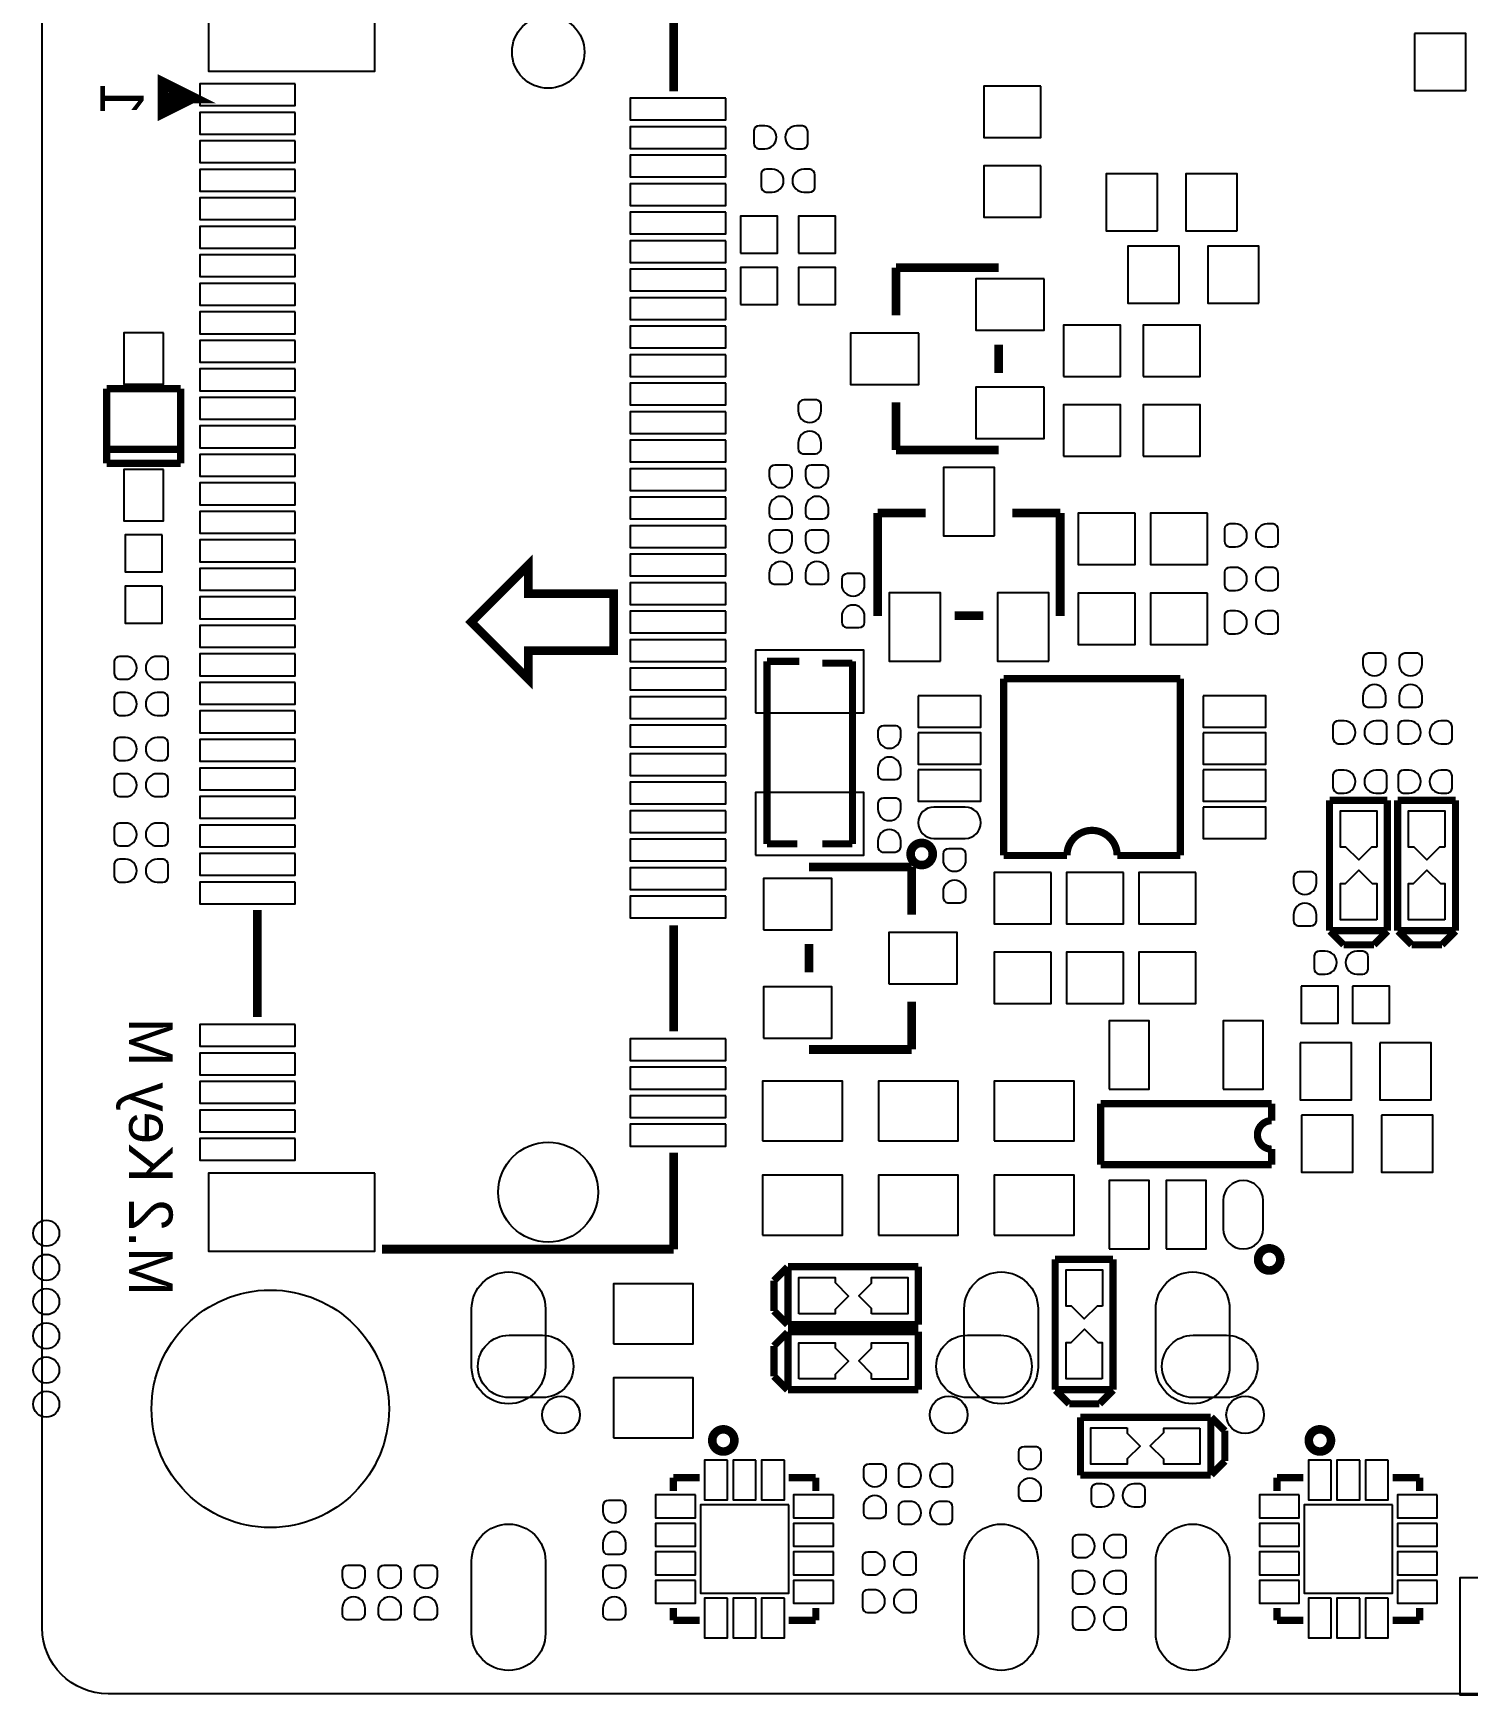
# Model space of a CAD drawing. Extents: x -0.2 to 92.2, y 0 to 62.
# Drawn here: x -0.16 to 25.01, y -0.02 to 29.13 of the extents above; entities that cross this region are included whole.
import ezdxf

# ---------------------------------------------------------------- set-up
doc = ezdxf.new("R2010")
doc.units = 0
doc.header["$MEASUREMENT"] = 0
for name, color, linetype in [('BG_OUTLINE', 3, 'CONTINUOUS'), ('BG_SILKSCREEN_BOTTOM', 2, 'CONTINUOUS'), ('PG_SILKSCREEN_BOTTOM', 5, 'CONTINUOUS'), ('PIN_SOLDERMASK_BOTTOM', 6, 'CONTINUOUS')]:
    doc.layers.add(name, color=color, linetype=linetype)

msp = doc.modelspace()

# ---------------------------------------------------------------- linework, layer by layer
at = {"layer": 'BG_OUTLINE'}
msp.add_lwpolyline([(90.8303, 0), (1.155, 0, -0.414213), (0, 1.155), (0, 60.6286, -0.414205), (1.3714, 62), (55.2054, 62), (55.2054, 60), (57.0054, 60), (57.0054, 53.674), (56.9081, 53.674, 0.802556), (56.9081, 51.894), (71.1086, 51.894, 0.760425)], format="xyb", dxfattribs=at)
at = {"layer": 'PG_SILKSCREEN_BOTTOM'}
for points, const_width in [([(11.075, 29.8), (11.075, 28.1126)], 0.1524), ([(2.625, 28), (2.125, 27.75), (2.125, 28.25), (2.625, 28), (2.225, 28)], 0.2), ([(14.9751, 25.0187), (16.7785, 25.0187)], 0.1539), ([(14.9751, 24.1808), (14.9751, 25.0187)], 0.1539), ([(16.7749, 23.6687), (16.7749, 23.1689)], 0.1539), ([(1.128, 22.893), (1.128, 21.5831)], 0.127), ([(2.428, 22.893), (1.128, 22.893)], 0.127), ([(2.428, 21.5831), (2.428, 22.893)], 0.127), ([(14.9751, 22.6568), (14.9751, 21.8189)], 0.1539), ([(2.3779, 21.8316), (1.1781, 21.8316)], 0.127), ([(14.9751, 21.8189), (16.7785, 21.8189)], 0.1539), ([(1.128, 21.5831), (2.428, 21.5831)], 0.127), ([(14.6561, 20.7119), (14.6561, 18.9085)], 0.1539), ([(15.494, 20.7119), (14.6561, 20.7119)], 0.1539), ([(17.018, 20.7119), (17.8559, 20.7119)], 0.1539), ([(17.8559, 20.7119), (17.8559, 18.9085)], 0.1539), ([(16.5059, 18.9121), (16.0061, 18.9121)], 0.1539), ([(12.7119, 18.11), (13.2819, 18.11)], 0.127), ([(12.7119, 14.91), (12.7119, 18.11)], 0.127), ([(14.2121, 18.08), (13.6813, 18.08)], 0.127), ([(14.2121, 18.11), (14.2121, 14.91)], 0.127), ([(19.9649, 17.8059), (16.8651, 17.8059)], 0.127), ([(16.8651, 17.8059), (16.8651, 14.7061)], 0.127), ([(19.9649, 14.7061), (19.9649, 17.8059)], 0.127), ([(22.5806, 15.6718), (23.5966, 15.6718)], 0.127), ([(22.5806, 13.3858), (22.5806, 15.6718)], 0.127), ([(23.5966, 15.6718), (23.5966, 13.3858)], 0.127), ([(23.7744, 15.6718), (24.7904, 15.6718)], 0.127), ([(23.7744, 13.3858), (23.7744, 15.6718)], 0.127), ([(24.7904, 15.6718), (24.7904, 13.3858)], 0.127), ([(12.7119, 14.91), (13.2425, 14.91)], 0.127), ([(14.2121, 14.91), (13.6813, 14.91)], 0.127), ([(15.2509, 14.5031), (13.4475, 14.5031)], 0.1539), ([(15.2509, 13.6652), (15.2509, 14.5031)], 0.1539), ([(16.8651, 14.7061), (17.9746, 14.7061)], 0.127), ([(18.8554, 14.7061), (19.9649, 14.7061)], 0.127), ([(3.775, 11.871), (3.775, 13.7493)], 0.1524), ([(11.075, 13.4823), (11.075, 11.6212)], 0.1524), ([(23.5966, 13.3858), (22.5806, 13.3858)], 0.127), ([(22.5885, 13.3787), (22.8285, 13.1389)], 0.127), ([(23.3586, 13.1389), (23.5986, 13.3787)], 0.127), ([(24.7904, 13.3858), (23.7744, 13.3858)], 0.127), ([(23.7823, 13.3787), (24.0223, 13.1389)], 0.127), ([(24.5524, 13.1389), (24.7924, 13.3787)], 0.127), ([(13.4511, 12.6533), (13.4511, 13.1531)], 0.1539), ([(22.8285, 13.1389), (23.3586, 13.1389)], 0.127), ([(24.0223, 13.1389), (24.5524, 13.1389)], 0.127), ([(15.2509, 12.1412), (15.2509, 11.3033)], 0.1539), ([(15.2509, 11.3033), (13.4475, 11.3033)], 0.1539), ([(21.5659, 10.3513), (18.5661, 10.3513)], 0.127), ([(18.5661, 10.3513), (18.5661, 9.283)], 0.127), ([(21.5659, 10.0544), (21.5659, 10.3513)], 0.127), ([(11.075, 7.8), (11.075, 9.4929)], 0.1524), ([(18.5661, 9.283), (21.5659, 9.283)], 0.127), ([(21.5659, 9.283), (21.5659, 9.5545)], 0.127), ([(11.075, 7.8), (5.9611, 7.8)], 0.1524), ([(17.7673, 7.62), (18.7833, 7.62)], 0.127), ([(17.7673, 5.334), (17.7673, 7.62)], 0.127), ([(18.7833, 7.62), (18.7833, 5.334)], 0.127), ([(13.0739, 7.4851), (12.8341, 7.2451)], 0.127), ([(12.8341, 7.2451), (12.8341, 6.715)], 0.127), ([(13.081, 6.477), (13.081, 7.493)], 0.127), ([(13.081, 7.493), (15.367, 7.493)], 0.127), ([(15.367, 7.493), (15.367, 6.477)], 0.127), ([(12.8341, 6.715), (13.0739, 6.475)], 0.127), ([(15.367, 6.477), (13.081, 6.477)], 0.127), ([(13.081, 5.334), (13.081, 6.35)], 0.127), ([(13.081, 6.35), (15.367, 6.35)], 0.127), ([(15.367, 6.35), (15.367, 5.334)], 0.127), ([(13.0739, 6.3421), (12.8341, 6.1021)], 0.127), ([(12.8341, 6.1021), (12.8341, 5.572)], 0.127), ([(12.8341, 5.572), (13.0739, 5.332)], 0.127), ([(15.367, 5.334), (13.081, 5.334)], 0.127), ([(18.7833, 5.334), (17.7673, 5.334)], 0.127), ([(17.7752, 5.3269), (18.0152, 5.0871)], 0.127), ([(18.5453, 5.0871), (18.7853, 5.3269)], 0.127), ([(18.0152, 5.0871), (18.5453, 5.0871)], 0.127), ([(18.2118, 3.8354), (18.2118, 4.8514)], 0.127), ([(18.2118, 4.8514), (20.4978, 4.8514)], 0.127), ([(20.4978, 4.8514), (20.4978, 3.8354)], 0.127), ([(20.7447, 4.6134), (20.5049, 4.8534)], 0.127), ([(20.7447, 4.0833), (20.7447, 4.6134)], 0.127), ([(20.5049, 3.8433), (20.7447, 4.0833)], 0.127), ([(11.069, 3.79), (11.069, 3.5563)], 0.127), ([(11.069, 3.79), (11.5296, 3.79)], 0.127), ([(13.569, 3.79), (13.0958, 3.79)], 0.127), ([(13.569, 3.79), (13.569, 3.5563)], 0.127), ([(20.4978, 3.8354), (18.2118, 3.8354)], 0.127), ([(21.6608, 3.79), (21.6608, 3.5563)], 0.127), ([(21.6608, 3.79), (22.1214, 3.79)], 0.127), ([(24.1608, 3.79), (23.6876, 3.79)], 0.127), ([(24.1608, 3.79), (24.1608, 3.5563)], 0.127), ([(11.069, 1.29), (11.069, 1.5061)], 0.127), ([(13.569, 1.29), (13.569, 1.5061)], 0.127), ([(21.6608, 1.29), (21.6608, 1.5061)], 0.127), ([(24.1608, 1.29), (24.1608, 1.5061)], 0.127), ([(11.069, 1.29), (11.5296, 1.29)], 0.127), ([(13.569, 1.29), (13.0958, 1.29)], 0.127), ([(21.6608, 1.29), (22.1214, 1.29)], 0.127), ([(24.1608, 1.29), (23.6876, 1.29)], 0.127)]:
    msp.add_lwpolyline(points, dxfattribs=dict(at, const_width=const_width))
at = {"layer": 'PG_SILKSCREEN_BOTTOM', "const_width": 0.1524}
msp.add_lwpolyline([(10.025, 19.3), (8.525, 19.3), (8.525, 19.8), (7.525, 18.8), (8.525, 17.8), (8.525, 18.3), (10.025, 18.3)], close=True, dxfattribs=at)
at = {"layer": 'PG_SILKSCREEN_BOTTOM', "const_width": 0.127}
for points in [[(17.9746, 14.7061, -0.999982), (18.8554, 14.7061)], [(21.5659, 9.5545, -1.000018), (21.5659, 10.0544)]]:
    msp.add_lwpolyline(points, format="xyb", dxfattribs=at)
at = {"layer": 'PG_SILKSCREEN_BOTTOM', "const_width": 0.1501}
for points in [[(15.621, 14.732, 1), (15.23187, 14.732, 1)], [(21.717, 7.62, 1), (21.32787, 7.62, 1)], [(12.1412, 4.445, 1), (11.75207, 4.445, 1)], [(22.606, 4.445, 1), (22.21687, 4.445, 1)]]:
    msp.add_lwpolyline(points, format="xyb", close=True, dxfattribs=at)
at = {"layer": 'PIN_SOLDERMASK_BOTTOM'}
for points in [[(5.8355, 29.8358), (2.9145, 29.8358), (2.9145, 28.4642), (5.8355, 28.4642)], [(24.07225, 29.1258), (24.07225, 28.1258), (24.97215, 28.1258), (24.97215, 29.1258)], [(4.4382, 28.2405), (2.7618, 28.2405), (2.7618, 27.8595), (4.4382, 27.8595)], [(11.9882, 27.9905), (10.3118, 27.9905), (10.3118, 27.6095), (11.9882, 27.6095)], [(17.518, 28.20095), (16.518, 28.20095), (16.518, 27.30105), (17.518, 27.30105)], [(4.4382, 27.7405), (2.7618, 27.7405), (2.7618, 27.3595), (4.4382, 27.3595)], [(11.9882, 27.4905), (10.3118, 27.4905), (10.3118, 27.1095), (11.9882, 27.1095)], [(4.4382, 27.2405), (2.7618, 27.2405), (2.7618, 26.8595), (4.4382, 26.8595)], [(11.9882, 26.9905), (10.3118, 26.9905), (10.3118, 26.6095), (11.9882, 26.6095)], [(4.4382, 26.7405), (2.7618, 26.7405), (2.7618, 26.3595), (4.4382, 26.3595)], [(17.518, 26.80095), (16.518, 26.80095), (16.518, 25.90105), (17.518, 25.90105)], [(19.562, 25.662), (19.562, 26.662), (18.6621, 26.662), (18.6621, 25.662)], [(20.962, 25.662), (20.962, 26.662), (20.0621, 26.662), (20.0621, 25.662)], [(4.4382, 26.2405), (2.7618, 26.2405), (2.7618, 25.8595), (4.4382, 25.8595)], [(11.9882, 26.4905), (10.3118, 26.4905), (10.3118, 26.1095), (11.9882, 26.1095)], [(11.9882, 25.9905), (10.3118, 25.9905), (10.3118, 25.6095), (11.9882, 25.6095)], [(4.4382, 25.7405), (2.7618, 25.7405), (2.7618, 25.3595), (4.4382, 25.3595)], [(12.248, 25.2711), (12.898, 25.2711), (12.898, 25.9211), (12.248, 25.9211)], [(13.264, 25.2711), (13.914, 25.2711), (13.914, 25.9211), (13.264, 25.9211)], [(11.9882, 25.4905), (10.3118, 25.4905), (10.3118, 25.1095), (11.9882, 25.1095)], [(19.943, 24.392), (19.943, 25.392), (19.0431, 25.392), (19.0431, 24.392)], [(21.343, 24.392), (21.343, 25.392), (20.4431, 25.392), (20.4431, 24.392)], [(4.4382, 25.2405), (2.7618, 25.2405), (2.7618, 24.8595), (4.4382, 24.8595)], [(11.9882, 24.9905), (10.3118, 24.9905), (10.3118, 24.6095), (11.9882, 24.6095)], [(12.248, 24.3709), (12.898, 24.3709), (12.898, 25.0209), (12.248, 25.0209)], [(13.264, 24.3709), (13.914, 24.3709), (13.914, 25.0209), (13.264, 25.0209)], [(17.57505, 24.81875), (16.37515, 24.81875), (16.37515, 23.91885), (17.57505, 23.91885)], [(4.4382, 24.7405), (2.7618, 24.7405), (2.7618, 24.3595), (4.4382, 24.3595)], [(11.9882, 24.4905), (10.3118, 24.4905), (10.3118, 24.1095), (11.9882, 24.1095)], [(4.4382, 24.2405), (2.7618, 24.2405), (2.7618, 23.8595), (4.4382, 23.8595)], [(11.9882, 23.9905), (10.3118, 23.9905), (10.3118, 23.6095), (11.9882, 23.6095)], [(17.915, 23.11005), (18.915, 23.11005), (18.915, 24.00995), (17.915, 24.00995)], [(19.312, 23.11005), (20.312, 23.11005), (20.312, 24.00995), (19.312, 24.00995)], [(2.128, 23.87485), (1.428, 23.87485), (1.428, 22.97495), (2.128, 22.97495)], [(4.4382, 23.7405), (2.7618, 23.7405), (2.7618, 23.3595), (4.4382, 23.3595)], [(15.37485, 23.86875), (14.17495, 23.86875), (14.17495, 22.96885), (15.37485, 22.96885)], [(11.9882, 23.4905), (10.3118, 23.4905), (10.3118, 23.1095), (11.9882, 23.1095)], [(4.4382, 23.2405), (2.7618, 23.2405), (2.7618, 22.8595), (4.4382, 22.8595)], [(4.4382, 22.7405), (2.7618, 22.7405), (2.7618, 22.3595), (4.4382, 22.3595)], [(11.9882, 22.9905), (10.3118, 22.9905), (10.3118, 22.6095), (11.9882, 22.6095)], [(17.57505, 22.91875), (16.37515, 22.91875), (16.37515, 22.01885), (17.57505, 22.01885)], [(11.9882, 22.4905), (10.3118, 22.4905), (10.3118, 22.1095), (11.9882, 22.1095)], [(17.915, 21.71005), (18.915, 21.71005), (18.915, 22.60995), (17.915, 22.60995)], [(19.312, 21.71005), (20.312, 21.71005), (20.312, 22.60995), (19.312, 22.60995)], [(4.4382, 22.2405), (2.7618, 22.2405), (2.7618, 21.8595), (4.4382, 21.8595)], [(11.9882, 21.9905), (10.3118, 21.9905), (10.3118, 21.6095), (11.9882, 21.6095)], [(4.4382, 21.7405), (2.7618, 21.7405), (2.7618, 21.3595), (4.4382, 21.3595)], [(2.128, 21.47505), (1.428, 21.47505), (1.428, 20.57515), (2.128, 20.57515)], [(11.9882, 21.4905), (10.3118, 21.4905), (10.3118, 21.1095), (11.9882, 21.1095)], [(16.706, 20.3121), (16.706, 21.512), (15.8061, 21.512), (15.8061, 20.3121)], [(4.4382, 21.2405), (2.7618, 21.2405), (2.7618, 20.8595), (4.4382, 20.8595)], [(11.9882, 20.9905), (10.3118, 20.9905), (10.3118, 20.6095), (11.9882, 20.6095)], [(4.4382, 20.7405), (2.7618, 20.7405), (2.7618, 20.3595), (4.4382, 20.3595)], [(19.169, 20.70795), (18.169, 20.70795), (18.169, 19.80805), (19.169, 19.80805)], [(20.439, 20.70795), (19.439, 20.70795), (19.439, 19.80805), (20.439, 19.80805)], [(11.9882, 20.4905), (10.3118, 20.4905), (10.3118, 20.1095), (11.9882, 20.1095)], [(2.1027, 20.3331), (1.4527, 20.3331), (1.4527, 19.6831), (2.1027, 19.6831)], [(4.4382, 20.2405), (2.7618, 20.2405), (2.7618, 19.8595), (4.4382, 19.8595)], [(11.9882, 19.9905), (10.3118, 19.9905), (10.3118, 19.6095), (11.9882, 19.6095)], [(4.4382, 19.7405), (2.7618, 19.7405), (2.7618, 19.3595), (4.4382, 19.3595)], [(2.1027, 19.4329), (1.4527, 19.4329), (1.4527, 18.7829), (2.1027, 18.7829)], [(4.4382, 19.2405), (2.7618, 19.2405), (2.7618, 18.8595), (4.4382, 18.8595)], [(11.9882, 19.4905), (10.3118, 19.4905), (10.3118, 19.1095), (11.9882, 19.1095)], [(15.756, 18.1119), (15.756, 19.3118), (14.8561, 19.3118), (14.8561, 18.1119)], [(17.656, 18.1119), (17.656, 19.3118), (16.7561, 19.3118), (16.7561, 18.1119)], [(19.169, 19.30795), (18.169, 19.30795), (18.169, 18.40805), (19.169, 18.40805)], [(20.439, 19.30795), (19.439, 19.30795), (19.439, 18.40805), (20.439, 18.40805)], [(11.9882, 18.9905), (10.3118, 18.9905), (10.3118, 18.6095), (11.9882, 18.6095)], [(4.4382, 18.7405), (2.7618, 18.7405), (2.7618, 18.3595), (4.4382, 18.3595)], [(11.9882, 18.4905), (10.3118, 18.4905), (10.3118, 18.1095), (11.9882, 18.1095)], [(4.4382, 18.2405), (2.7618, 18.2405), (2.7618, 17.8595), (4.4382, 17.8595)], [(12.512, 17.2099), (14.412, 17.2099), (14.412, 18.3099), (12.512, 18.3099)], [(11.9882, 17.9905), (10.3118, 17.9905), (10.3118, 17.6095), (11.9882, 17.6095)], [(4.4382, 17.7405), (2.7618, 17.7405), (2.7618, 17.3595), (4.4382, 17.3595)], [(11.9882, 17.4905), (10.3118, 17.4905), (10.3118, 17.1095), (11.9882, 17.1095)], [(15.3649, 17.5061), (15.3649, 16.9561), (16.4649, 16.9561), (16.4649, 17.5061)], [(20.3651, 17.5061), (20.3651, 16.9561), (21.4651, 16.9561), (21.4651, 17.5061)], [(4.4382, 17.2405), (2.7618, 17.2405), (2.7618, 16.8595), (4.4382, 16.8595)], [(11.9882, 16.9905), (10.3118, 16.9905), (10.3118, 16.6095), (11.9882, 16.6095)], [(4.4382, 16.7405), (2.7618, 16.7405), (2.7618, 16.3595), (4.4382, 16.3595)], [(15.3649, 16.8561), (15.3649, 16.3061), (16.4649, 16.3061), (16.4649, 16.8561)], [(20.3651, 16.8561), (20.3651, 16.3061), (21.4651, 16.3061), (21.4651, 16.8561)], [(11.9882, 16.4905), (10.3118, 16.4905), (10.3118, 16.1095), (11.9882, 16.1095)], [(4.4382, 16.2405), (2.7618, 16.2405), (2.7618, 15.8595), (4.4382, 15.8595)], [(15.3649, 16.2059), (15.3649, 15.6559), (16.4649, 15.6559), (16.4649, 16.2059)], [(20.3651, 16.2059), (20.3651, 15.6559), (21.4651, 15.6559), (21.4651, 16.2059)], [(4.4382, 15.7405), (2.7618, 15.7405), (2.7618, 15.3595), (4.4382, 15.3595)], [(11.9882, 15.9905), (10.3118, 15.9905), (10.3118, 15.6095), (11.9882, 15.6095)], [(12.512, 14.7101), (14.412, 14.7101), (14.412, 15.8101), (12.512, 15.8101)], [(11.9882, 15.4905), (10.3118, 15.4905), (10.3118, 15.1095), (11.9882, 15.1095)], [(20.3651, 15.5559), (20.3651, 15.0059), (21.4651, 15.0059), (21.4651, 15.5559)], [(23.4085, 14.8506), (23.3196, 14.8506), (23.3158, 14.8506), (23.0922, 14.6274), (22.869, 14.8506), (22.8395, 14.8506), (22.7722, 14.8506), (22.7722, 15.4874), (23.4085, 15.4874)], [(24.6023, 14.8506), (24.5134, 14.8506), (24.5096, 14.8506), (24.286, 14.6274), (24.0628, 14.8506), (24.0333, 14.8506), (23.966, 14.8506), (23.966, 15.4874), (24.6023, 15.4874)], [(4.4382, 15.2405), (2.7618, 15.2405), (2.7618, 14.8595), (4.4382, 14.8595)], [(11.9882, 14.9905), (10.3118, 14.9905), (10.3118, 14.6095), (11.9882, 14.6095)], [(4.4382, 14.7405), (2.7618, 14.7405), (2.7618, 14.3595), (4.4382, 14.3595)], [(11.9882, 14.4905), (10.3118, 14.4905), (10.3118, 14.1095), (11.9882, 14.1095)], [(12.65095, 13.40325), (13.85085, 13.40325), (13.85085, 14.30315), (12.65095, 14.30315)], [(17.6958, 14.40875), (16.6958, 14.40875), (16.6958, 13.50885), (17.6958, 13.50885)], [(18.9658, 14.40875), (17.9658, 14.40875), (17.9658, 13.50885), (18.9658, 13.50885)], [(20.2358, 14.40875), (19.2358, 14.40875), (19.2358, 13.50885), (20.2358, 13.50885)], [(23.4079, 13.5782), (22.7719, 13.5782), (22.7719, 14.2117), (22.856, 14.2117), (22.8608, 14.2117), (23.0958, 14.4466), (23.3307, 14.2117), (23.3353, 14.2117), (23.4079, 14.2117)], [(24.6017, 13.5782), (23.9657, 13.5782), (23.9657, 14.2117), (24.0498, 14.2117), (24.0546, 14.2117), (24.2896, 14.4466), (24.5245, 14.2117), (24.5291, 14.2117), (24.6017, 14.2117)], [(4.4382, 14.2405), (2.7618, 14.2405), (2.7618, 13.8595), (4.4382, 13.8595)], [(11.9882, 13.9905), (10.3118, 13.9905), (10.3118, 13.6095), (11.9882, 13.6095)], [(14.85115, 12.45325), (16.05105, 12.45325), (16.05105, 13.35315), (14.85115, 13.35315)], [(17.6958, 13.00875), (16.6958, 13.00875), (16.6958, 12.10885), (17.6958, 12.10885)], [(18.9658, 13.00875), (17.9658, 13.00875), (17.9658, 12.10885), (18.9658, 12.10885)], [(20.2358, 13.00875), (19.2358, 13.00875), (19.2358, 12.10885), (20.2358, 12.10885)], [(12.65095, 11.50325), (13.85085, 11.50325), (13.85085, 12.40315), (12.65095, 12.40315)], [(22.0849, 12.4154), (22.0849, 11.7654), (22.7349, 11.7654), (22.7349, 12.4154)], [(22.9851, 12.4154), (22.9851, 11.7654), (23.6351, 11.7654), (23.6351, 12.4154)], [(4.4382, 11.7405), (2.7618, 11.7405), (2.7618, 11.3595), (4.4382, 11.3595)], [(18.716, 10.60455), (19.416, 10.60455), (19.416, 11.80445), (18.716, 11.80445)], [(20.716, 10.60455), (21.416, 10.60455), (21.416, 11.80445), (20.716, 11.80445)], [(11.9882, 11.4905), (10.3118, 11.4905), (10.3118, 11.1095), (11.9882, 11.1095)], [(22.06565, 11.422), (22.06565, 10.422), (22.96555, 10.422), (22.96555, 11.422)], [(23.46565, 11.422), (23.46565, 10.422), (24.36555, 10.422), (24.36555, 11.422)], [(4.4382, 11.2405), (2.7618, 11.2405), (2.7618, 10.8595), (4.4382, 10.8595)], [(11.9882, 10.9905), (10.3118, 10.9905), (10.3118, 10.6095), (11.9882, 10.6095)], [(4.4382, 10.7405), (2.7618, 10.7405), (2.7618, 10.3595), (4.4382, 10.3595)], [(12.635, 9.698), (14.035, 9.698), (14.035, 10.748), (12.635, 10.748)], [(14.667, 9.698), (16.067, 9.698), (16.067, 10.748), (14.667, 10.748)], [(16.699, 9.698), (18.099, 9.698), (18.099, 10.748), (16.699, 10.748)], [(4.4382, 10.2405), (2.7618, 10.2405), (2.7618, 9.8595), (4.4382, 9.8595)], [(11.9882, 10.4905), (10.3118, 10.4905), (10.3118, 10.1095), (11.9882, 10.1095)], [(11.9882, 9.9905), (10.3118, 9.9905), (10.3118, 9.6095), (11.9882, 9.6095)], [(22.09105, 10.152), (22.09105, 9.152), (22.99095, 9.152), (22.99095, 10.152)], [(23.49105, 10.152), (23.49105, 9.152), (24.39095, 9.152), (24.39095, 10.152)], [(4.4382, 9.7405), (2.7618, 9.7405), (2.7618, 9.3595), (4.4382, 9.3595)], [(5.8355, 9.1358), (2.9145, 9.1358), (2.9145, 7.7642), (5.8355, 7.7642)], [(12.635, 8.048), (14.035, 8.048), (14.035, 9.098), (12.635, 9.098)], [(14.667, 8.048), (16.067, 8.048), (16.067, 9.098), (14.667, 9.098)], [(16.699, 8.048), (18.099, 8.048), (18.099, 9.098), (16.699, 9.098)], [(18.716, 7.80445), (19.416, 7.80445), (19.416, 9.00435), (18.716, 9.00435)], [(19.716, 7.80445), (20.416, 7.80445), (20.416, 9.00435), (19.716, 9.00435)], [(13.2734, 6.6657), (13.2734, 7.3017), (13.9069, 7.3017), (13.9069, 7.2176), (13.9069, 7.2128), (14.1418, 6.9778), (13.9069, 6.7429), (13.9069, 6.7383), (13.9069, 6.6657)], [(14.5458, 6.6651), (14.5458, 6.754), (14.5458, 6.7578), (14.3226, 6.9814), (14.5458, 7.2046), (14.5458, 7.2341), (14.5458, 7.3014), (15.1826, 7.3014), (15.1826, 6.6651)], [(18.5952, 6.7988), (18.5063, 6.7988), (18.5025, 6.7988), (18.2789, 6.5756), (18.0557, 6.7988), (18.0262, 6.7988), (17.9589, 6.7988), (17.9589, 7.4356), (18.5952, 7.4356)], [(10.0188, 6.142), (11.4188, 6.142), (11.4188, 7.192), (10.0188, 7.192)], [(13.2734, 5.5227), (13.2734, 6.1587), (13.9069, 6.1587), (13.9069, 6.0746), (13.9069, 6.0698), (14.1418, 5.8348), (13.9069, 5.5999), (13.9069, 5.5953), (13.9069, 5.5227)], [(14.5458, 5.5221), (14.5458, 5.611), (14.5458, 5.6148), (14.3226, 5.8384), (14.5458, 6.0616), (14.5458, 6.0911), (14.5458, 6.1584), (15.1826, 6.1584), (15.1826, 5.5221)], [(18.5946, 5.5264), (17.9586, 5.5264), (17.9586, 6.1599), (18.0427, 6.1599), (18.0475, 6.1599), (18.2825, 6.3948), (18.5174, 6.1599), (18.522, 6.1599), (18.5946, 6.1599)], [(10.0188, 4.492), (11.4188, 4.492), (11.4188, 5.542), (10.0188, 5.542)], [(19.033, 4.6633), (19.033, 4.5744), (19.033, 4.5706), (19.2562, 4.347), (19.033, 4.1238), (19.033, 4.0943), (19.033, 4.027), (18.3962, 4.027), (18.3962, 4.6633)], [(20.3054, 4.6627), (20.3054, 4.0267), (19.6719, 4.0267), (19.6719, 4.1108), (19.6719, 4.1156), (19.437, 4.3506), (19.6719, 4.5855), (19.6719, 4.5901), (19.6719, 4.6627)], [(12.019, 4.1), (11.619, 4.1), (11.619, 3.4), (12.019, 3.4)], [(12.519, 4.1), (12.119, 4.1), (12.119, 3.4), (12.519, 3.4)], [(13.019, 4.1), (12.619, 4.1), (12.619, 3.4), (13.019, 3.4)], [(22.6108, 4.1), (22.2108, 4.1), (22.2108, 3.4), (22.6108, 3.4)], [(23.1108, 4.1), (22.7108, 4.1), (22.7108, 3.4), (23.1108, 3.4)], [(23.6108, 4.1), (23.2108, 4.1), (23.2108, 3.4), (23.6108, 3.4)], [(11.459, 3.49), (10.759, 3.49), (10.759, 3.09), (11.459, 3.09)], [(13.094, 3.315), (11.544, 3.315), (11.544, 1.765), (13.094, 1.765)], [(13.879, 3.49), (13.179, 3.49), (13.179, 3.09), (13.879, 3.09)], [(22.0508, 3.49), (21.3508, 3.49), (21.3508, 3.09), (22.0508, 3.09)], [(23.6858, 3.315), (22.1358, 3.315), (22.1358, 1.765), (23.6858, 1.765)], [(24.4708, 3.49), (23.7708, 3.49), (23.7708, 3.09), (24.4708, 3.09)], [(11.459, 2.99), (10.759, 2.99), (10.759, 2.59), (11.459, 2.59)], [(13.879, 2.99), (13.179, 2.99), (13.179, 2.59), (13.879, 2.59)], [(22.0508, 2.99), (21.3508, 2.99), (21.3508, 2.59), (22.0508, 2.59)], [(24.4708, 2.99), (23.7708, 2.99), (23.7708, 2.59), (24.4708, 2.59)], [(11.459, 2.49), (10.759, 2.49), (10.759, 2.09), (11.459, 2.09)], [(13.879, 2.49), (13.179, 2.49), (13.179, 2.09), (13.879, 2.09)], [(22.0508, 2.49), (21.3508, 2.49), (21.3508, 2.09), (22.0508, 2.09)], [(24.4708, 2.49), (23.7708, 2.49), (23.7708, 2.09), (24.4708, 2.09)], [(11.459, 1.99), (10.759, 1.99), (10.759, 1.59), (11.459, 1.59)], [(13.879, 1.99), (13.179, 1.99), (13.179, 1.59), (13.879, 1.59)], [(22.0508, 1.99), (21.3508, 1.99), (21.3508, 1.59), (22.0508, 1.59)], [(24.4708, 1.99), (23.7708, 1.99), (23.7708, 1.59), (24.4708, 1.59)], [(26.4162, -0.0167), (26.4162, 2.0356), (24.8638, 2.0356), (24.8638, -0.0167)], [(12.019, 1.68), (11.619, 1.68), (11.619, 0.98), (12.019, 0.98)], [(12.519, 1.68), (12.119, 1.68), (12.119, 0.98), (12.519, 0.98)], [(13.019, 1.68), (12.619, 1.68), (12.619, 0.98), (13.019, 0.98)], [(22.6108, 1.68), (22.2108, 1.68), (22.2108, 0.98), (22.6108, 0.98)], [(23.1108, 1.68), (22.7108, 1.68), (22.7108, 0.98), (23.1108, 0.98)], [(23.6108, 1.68), (23.2108, 1.68), (23.2108, 0.98), (23.6108, 0.98)]]:
    msp.add_lwpolyline(points, close=True, dxfattribs=at)
for points in [[(12.5715, 27.1041), (12.6759, 27.1041, 0.999515), (12.6759, 27.5059), (12.5743, 27.5059, 0.380778), (12.4811, 27.4229), (12.4811, 27.2034, 0.38701)], [(13.3365, 27.5059), (13.2321, 27.5059, 0.999515), (13.2321, 27.1041), (13.3337, 27.1041, 0.380778), (13.4269, 27.1871), (13.4269, 27.4066, 0.38701)], [(12.6985, 26.3421), (12.8029, 26.3421, 0.999515), (12.8029, 26.7439), (12.7013, 26.7439, 0.380778), (12.6081, 26.6609), (12.6081, 26.4414, 0.38701)], [(13.4635, 26.7439), (13.3591, 26.7439, 0.999515), (13.3591, 26.3421), (13.4607, 26.3421, 0.380778), (13.5539, 26.4251), (13.5539, 26.6446, 0.38701)], [(13.2611, 22.6075), (13.2611, 22.5031, 0.999515), (13.6629, 22.5031), (13.6629, 22.6047, 0.380778), (13.5799, 22.6979), (13.3604, 22.6979, 0.38701)], [(13.6629, 21.8425), (13.6629, 21.9469, 0.999515), (13.2611, 21.9469), (13.2611, 21.8453, 0.380778), (13.3441, 21.7521), (13.5636, 21.7521, 0.38701)], [(12.7531, 21.4645), (12.7531, 21.3601, 0.999515), (13.1549, 21.3601), (13.1549, 21.4617, 0.380778), (13.0719, 21.5549), (12.8524, 21.5549, 0.38701)], [(13.3881, 21.4645), (13.3881, 21.3601, 0.999515), (13.7899, 21.3601), (13.7899, 21.4617, 0.380778), (13.7069, 21.5549), (13.4874, 21.5549, 0.38701)], [(13.1549, 20.6995), (13.1549, 20.8039, 0.999515), (12.7531, 20.8039), (12.7531, 20.7023, 0.380778), (12.8361, 20.6091), (13.0556, 20.6091, 0.38701)], [(13.7899, 20.6995), (13.7899, 20.8039, 0.999515), (13.3881, 20.8039), (13.3881, 20.7023, 0.380778), (13.4711, 20.6091), (13.6906, 20.6091, 0.38701)], [(12.7531, 20.3215), (12.7531, 20.2171, 0.999515), (13.1549, 20.2171), (13.1549, 20.3187, 0.380778), (13.0719, 20.4119), (12.8524, 20.4119, 0.38701)], [(13.3881, 20.3215), (13.3881, 20.2171, 0.999515), (13.7899, 20.2171), (13.7899, 20.3187, 0.380778), (13.7069, 20.4119), (13.4874, 20.4119, 0.38701)], [(20.8265, 20.1191), (20.9309, 20.1191, 0.999515), (20.9309, 20.5209), (20.8293, 20.5209, 0.380778), (20.7361, 20.4379), (20.7361, 20.2184, 0.38701)], [(21.5915, 20.5209), (21.4871, 20.5209, 0.999515), (21.4871, 20.1191), (21.5887, 20.1191, 0.380778), (21.6819, 20.2021), (21.6819, 20.4216, 0.38701)], [(13.1549, 19.5565), (13.1549, 19.6609, 0.999515), (12.7531, 19.6609), (12.7531, 19.5593, 0.380778), (12.8361, 19.4661), (13.0556, 19.4661, 0.38701)], [(13.7899, 19.5565), (13.7899, 19.6609, 0.999515), (13.3881, 19.6609), (13.3881, 19.5593, 0.380778), (13.4711, 19.4661), (13.6906, 19.4661, 0.38701)], [(14.0231, 19.5595), (14.0231, 19.4551, 0.999515), (14.4249, 19.4551), (14.4249, 19.5567, 0.380778), (14.3419, 19.6499), (14.1224, 19.6499, 0.38701)], [(20.8265, 19.3571), (20.9309, 19.3571, 0.999515), (20.9309, 19.7589), (20.8293, 19.7589, 0.380778), (20.7361, 19.6759), (20.7361, 19.4564, 0.38701)], [(21.5915, 19.7589), (21.4871, 19.7589, 0.999515), (21.4871, 19.3571), (21.5887, 19.3571, 0.380778), (21.6819, 19.4401), (21.6819, 19.6596, 0.38701)], [(14.4249, 18.7945), (14.4249, 18.8989, 0.999515), (14.0231, 18.8989), (14.0231, 18.7973, 0.380778), (14.1061, 18.7041), (14.3256, 18.7041, 0.38701)], [(20.8265, 18.5951), (20.9309, 18.5951, 0.999515), (20.9309, 18.9969), (20.8293, 18.9969, 0.380778), (20.7361, 18.9139), (20.7361, 18.6944, 0.38701)], [(21.5915, 18.9969), (21.4871, 18.9969, 0.999515), (21.4871, 18.5951), (21.5887, 18.5951, 0.380778), (21.6819, 18.6781), (21.6819, 18.8976, 0.38701)], [(1.3544, 17.7972), (1.4588, 17.7972, 0.999515), (1.4588, 18.199), (1.3572, 18.199, 0.380778), (1.264, 18.116), (1.264, 17.8965, 0.38701)], [(2.1194, 18.199), (2.015, 18.199, 0.999515), (2.015, 17.7972), (2.1166, 17.7972, 0.380778), (2.2098, 17.8802), (2.2098, 18.0997, 0.38701)], [(23.1671, 18.1625), (23.1671, 18.0581, 0.999515), (23.5689, 18.0581), (23.5689, 18.1597, 0.380778), (23.4859, 18.2529), (23.2664, 18.2529, 0.38701)], [(23.8021, 18.1625), (23.8021, 18.0581, 0.999515), (24.2039, 18.0581), (24.2039, 18.1597, 0.380778), (24.1209, 18.2529), (23.9014, 18.2529, 0.38701)], [(1.3544, 17.1622), (1.4588, 17.1622, 0.999515), (1.4588, 17.564), (1.3572, 17.564, 0.380778), (1.264, 17.481), (1.264, 17.2615, 0.38701)], [(2.1194, 17.564), (2.015, 17.564, 0.999515), (2.015, 17.1622), (2.1166, 17.1622, 0.380778), (2.2098, 17.2452), (2.2098, 17.4647, 0.38701)], [(23.5689, 17.3975), (23.5689, 17.5019, 0.999515), (23.1671, 17.5019), (23.1671, 17.4003, 0.380778), (23.2501, 17.3071), (23.4696, 17.3071, 0.38701)], [(24.2039, 17.3975), (24.2039, 17.5019, 0.999515), (23.8021, 17.5019), (23.8021, 17.4003, 0.380778), (23.8851, 17.3071), (24.1046, 17.3071, 0.38701)], [(14.6581, 16.8925), (14.6581, 16.7881, 0.999515), (15.0599, 16.7881), (15.0599, 16.8897, 0.380778), (14.9769, 16.9829), (14.7574, 16.9829, 0.38701)], [(22.7315, 16.6647), (22.8359, 16.6647, 0.999515), (22.8359, 17.0665), (22.7343, 17.0665, 0.380778), (22.6411, 16.9835), (22.6411, 16.764, 0.38701)], [(23.4965, 17.0665), (23.3921, 17.0665, 0.999515), (23.3921, 16.6647), (23.4937, 16.6647, 0.380778), (23.5869, 16.7477), (23.5869, 16.9672, 0.38701)], [(23.8745, 16.6647), (23.9789, 16.6647, 0.999515), (23.9789, 17.0665), (23.8773, 17.0665, 0.380778), (23.7841, 16.9835), (23.7841, 16.764, 0.38701)], [(24.6395, 17.0665), (24.5351, 17.0665, 0.999515), (24.5351, 16.6647), (24.6367, 16.6647, 0.380778), (24.7299, 16.7477), (24.7299, 16.9672, 0.38701)], [(1.3544, 16.3734), (1.4588, 16.3734, 0.999515), (1.4588, 16.7752), (1.3572, 16.7752, 0.380778), (1.264, 16.6922), (1.264, 16.4727, 0.38701)], [(2.1194, 16.7752), (2.015, 16.7752, 0.999515), (2.015, 16.3734), (2.1166, 16.3734, 0.380778), (2.2098, 16.4564), (2.2098, 16.6759, 0.38701)], [(15.0599, 16.1275), (15.0599, 16.2319, 0.999515), (14.6581, 16.2319), (14.6581, 16.1303, 0.380778), (14.7411, 16.0371), (14.9606, 16.0371, 0.38701)], [(1.3544, 15.7384), (1.4588, 15.7384, 0.999515), (1.4588, 16.1402), (1.3572, 16.1402, 0.380778), (1.264, 16.0572), (1.264, 15.8377, 0.38701)], [(2.1194, 16.1402), (2.015, 16.1402, 0.999515), (2.015, 15.7384), (2.1166, 15.7384, 0.380778), (2.2098, 15.8214), (2.2098, 16.0409, 0.38701)], [(22.7315, 15.8011), (22.8359, 15.8011, 0.999515), (22.8359, 16.2029), (22.7343, 16.2029, 0.380778), (22.6411, 16.1199), (22.6411, 15.9004, 0.38701)], [(23.4965, 16.2029), (23.3921, 16.2029, 0.999515), (23.3921, 15.8011), (23.4937, 15.8011, 0.380778), (23.5869, 15.8841), (23.5869, 16.1036, 0.38701)], [(23.8745, 15.8011), (23.9789, 15.8011, 0.999515), (23.9789, 16.2029), (23.8773, 16.2029, 0.380778), (23.7841, 16.1199), (23.7841, 15.9004, 0.38701)], [(24.6395, 16.2029), (24.5351, 16.2029, 0.999515), (24.5351, 15.8011), (24.6367, 15.8011, 0.380778), (24.7299, 15.8841), (24.7299, 16.1036, 0.38701)], [(14.6583, 15.6222), (14.6583, 15.5178, 0.999515), (15.0601, 15.5178), (15.0601, 15.6194, 0.380778), (14.9771, 15.7126), (14.7576, 15.7126, 0.38701)], [(16.1899, 15.5559), (15.6399, 15.5559, 1), (15.6399, 15.0059), (16.1899, 15.0059, 1)], [(1.3544, 14.8734), (1.4588, 14.8734, 0.999515), (1.4588, 15.2752), (1.3572, 15.2752, 0.380778), (1.264, 15.1922), (1.264, 14.9727, 0.38701)], [(2.1194, 15.2752), (2.015, 15.2752, 0.999515), (2.015, 14.8734), (2.1166, 14.8734, 0.380778), (2.2098, 14.9564), (2.2098, 15.1759, 0.38701)], [(15.0601, 14.8572), (15.0601, 14.9616, 0.999515), (14.6583, 14.9616), (14.6583, 14.86, 0.380778), (14.7413, 14.7668), (14.9608, 14.7668, 0.38701)], [(1.3544, 14.2384), (1.4588, 14.2384, 0.999515), (1.4588, 14.6402), (1.3572, 14.6402, 0.380778), (1.264, 14.5572), (1.264, 14.3377, 0.38701)], [(2.1194, 14.6402), (2.015, 14.6402, 0.999515), (2.015, 14.2384), (2.1166, 14.2384, 0.380778), (2.2098, 14.3214), (2.2098, 14.5409, 0.38701)], [(15.8011, 14.7335), (15.8011, 14.6291, 0.999515), (16.2029, 14.6291), (16.2029, 14.7307, 0.380778), (16.1199, 14.8239), (15.9004, 14.8239, 0.38701)], [(21.9479, 14.3271), (21.9479, 14.2227, 0.999515), (22.3497, 14.2227), (22.3497, 14.3243, 0.380778), (22.2667, 14.4175), (22.0472, 14.4175, 0.38701)], [(16.2029, 13.9685), (16.2029, 14.0729, 0.999515), (15.8011, 14.0729), (15.8011, 13.9713, 0.380778), (15.8841, 13.8781), (16.1036, 13.8781, 0.38701)], [(22.3497, 13.5621), (22.3497, 13.6665, 0.999515), (21.9479, 13.6665), (21.9479, 13.5649, 0.380778), (22.0309, 13.4717), (22.2504, 13.4717, 0.38701)], [(22.4013, 12.6261), (22.5057, 12.6261, 0.999515), (22.5057, 13.0279), (22.4041, 13.0279, 0.380778), (22.3109, 12.9449), (22.3109, 12.7254, 0.38701)], [(23.1663, 13.0279), (23.0619, 13.0279, 0.999515), (23.0619, 12.6261), (23.1635, 12.6261, 0.380778), (23.2567, 12.7091), (23.2567, 12.9286, 0.38701)], [(20.716, 8.65435), (20.716, 8.15445, 1), (21.416, 8.15445), (21.416, 8.65435, 1)], [(8.8277, 6.752), (8.8277, 5.736, -1), (7.5323, 5.736), (7.5323, 6.752, -1)], [(17.4677, 6.752), (17.4677, 5.736, -1), (16.1723, 5.736), (16.1723, 6.752, -1)], [(20.8277, 6.752), (20.8277, 5.736, -1), (19.5323, 5.736), (19.5323, 6.752, -1)], [(8.7721, 5.1979), (8.1879, 5.1979, -1), (8.1879, 6.2901), (8.7721, 6.2901, -1)], [(16.8121, 5.1979), (16.2279, 5.1979, -1), (16.2279, 6.2901), (16.8121, 6.2901, -1)], [(20.7721, 5.1979), (20.1879, 5.1979, -1), (20.1879, 6.2901), (20.7721, 6.2901, -1)], [(17.1219, 4.2433), (17.1219, 4.1389, 0.999515), (17.5237, 4.1389), (17.5237, 4.2405, 0.380778), (17.4407, 4.3337), (17.2212, 4.3337, 0.38701)], [(14.4041, 3.9385), (14.4041, 3.8341, 0.999515), (14.8059, 3.8341), (14.8059, 3.9357, 0.380778), (14.7229, 4.0289), (14.5034, 4.0289, 0.38701)], [(15.1115, 3.6302), (15.2159, 3.6302, 0.999515), (15.2159, 4.032), (15.1143, 4.032, 0.380778), (15.0211, 3.949), (15.0211, 3.7295, 0.38701)], [(15.8765, 4.032), (15.7721, 4.032, 0.999515), (15.7721, 3.6302), (15.8737, 3.6302, 0.380778), (15.9669, 3.7132), (15.9669, 3.9327, 0.38701)], [(17.5237, 3.4783), (17.5237, 3.5827, 0.999515), (17.1219, 3.5827), (17.1219, 3.4811, 0.380778), (17.2049, 3.3879), (17.4244, 3.3879, 0.38701)], [(18.49, 3.2791), (18.5944, 3.2791, 0.999515), (18.5944, 3.6809), (18.4928, 3.6809, 0.380778), (18.3996, 3.5979), (18.3996, 3.3784, 0.38701)], [(19.255, 3.6809), (19.1506, 3.6809, 0.999515), (19.1506, 3.2791), (19.2522, 3.2791, 0.380778), (19.3454, 3.3621), (19.3454, 3.5816, 0.38701)], [(9.8321, 3.3035), (9.8321, 3.1991, 0.999515), (10.2339, 3.1991), (10.2339, 3.3007, 0.380778), (10.1509, 3.3939), (9.9314, 3.3939, 0.38701)], [(14.8059, 3.1735), (14.8059, 3.2779, 0.999515), (14.4041, 3.2779), (14.4041, 3.1763, 0.380778), (14.4871, 3.0831), (14.7066, 3.0831, 0.38701)], [(15.1115, 2.9741), (15.2159, 2.9741, 0.999515), (15.2159, 3.3759), (15.1143, 3.3759, 0.380778), (15.0211, 3.2929), (15.0211, 3.0734, 0.38701)], [(15.8765, 3.3759), (15.7721, 3.3759, 0.999515), (15.7721, 2.9741), (15.8737, 2.9741, 0.380778), (15.9669, 3.0571), (15.9669, 3.2766, 0.38701)], [(8.8277, 2.329), (8.8277, 1.059, -1), (7.5323, 1.059), (7.5323, 2.329, -1)], [(17.4677, 2.329), (17.4677, 1.059, -1), (16.1723, 1.059), (16.1723, 2.329, -1)], [(20.8277, 2.329), (20.8277, 1.059, -1), (19.5323, 1.059), (19.5323, 2.329, -1)], [(10.2339, 2.5385), (10.2339, 2.6429, 0.999515), (9.8321, 2.6429), (9.8321, 2.5413, 0.380778), (9.9151, 2.4481), (10.1346, 2.4481, 0.38701)], [(18.1595, 2.3899), (18.2639, 2.3899, 0.999515), (18.2639, 2.7917), (18.1623, 2.7917, 0.380778), (18.0691, 2.7087), (18.0691, 2.4892, 0.38701)], [(18.9245, 2.7917), (18.8201, 2.7917, 0.999515), (18.8201, 2.3899), (18.9217, 2.3899, 0.380778), (19.0149, 2.4729), (19.0149, 2.6924, 0.38701)], [(14.4765, 2.0851), (14.5809, 2.0851, 0.999515), (14.5809, 2.4869), (14.4793, 2.4869, 0.380778), (14.3861, 2.4039), (14.3861, 2.1844, 0.38701)], [(15.2415, 2.4869), (15.1371, 2.4869, 0.999515), (15.1371, 2.0851), (15.2387, 2.0851, 0.380778), (15.3319, 2.1681), (15.3319, 2.3876, 0.38701)], [(5.2601, 2.1605), (5.2601, 2.0561, 0.999515), (5.6619, 2.0561), (5.6619, 2.1577, 0.380778), (5.5789, 2.2509), (5.3594, 2.2509, 0.38701)], [(5.8951, 2.1605), (5.8951, 2.0561, 0.999515), (6.2969, 2.0561), (6.2969, 2.1577, 0.380778), (6.2139, 2.2509), (5.9944, 2.2509, 0.38701)], [(6.5301, 2.1605), (6.5301, 2.0561, 0.999515), (6.9319, 2.0561), (6.9319, 2.1577, 0.380778), (6.8489, 2.2509), (6.6294, 2.2509, 0.38701)], [(9.8321, 2.1605), (9.8321, 2.0561, 0.999515), (10.2339, 2.0561), (10.2339, 2.1577, 0.380778), (10.1509, 2.2509), (9.9314, 2.2509, 0.38701)], [(18.1595, 1.7549), (18.2639, 1.7549, 0.999515), (18.2639, 2.1567), (18.1623, 2.1567, 0.380778), (18.0691, 2.0737), (18.0691, 1.8542, 0.38701)], [(18.9245, 2.1567), (18.8201, 2.1567, 0.999515), (18.8201, 1.7549), (18.9217, 1.7549, 0.380778), (19.0149, 1.8379), (19.0149, 2.0574, 0.38701)], [(14.4765, 1.4247), (14.5809, 1.4247, 0.999515), (14.5809, 1.8265), (14.4793, 1.8265, 0.380778), (14.3861, 1.7435), (14.3861, 1.524, 0.38701)], [(15.2415, 1.8265), (15.1371, 1.8265, 0.999515), (15.1371, 1.4247), (15.2387, 1.4247, 0.380778), (15.3319, 1.5077), (15.3319, 1.7272, 0.38701)], [(5.6619, 1.3955), (5.6619, 1.4999, 0.999515), (5.2601, 1.4999), (5.2601, 1.3983, 0.380778), (5.3431, 1.3051), (5.5626, 1.3051, 0.38701)], [(6.2969, 1.3955), (6.2969, 1.4999, 0.999515), (5.8951, 1.4999), (5.8951, 1.3983, 0.380778), (5.9781, 1.3051), (6.1976, 1.3051, 0.38701)], [(6.9319, 1.3955), (6.9319, 1.4999, 0.999515), (6.5301, 1.4999), (6.5301, 1.3983, 0.380778), (6.6131, 1.3051), (6.8326, 1.3051, 0.38701)], [(10.2339, 1.3955), (10.2339, 1.4999, 0.999515), (9.8321, 1.4999), (9.8321, 1.3983, 0.380778), (9.9151, 1.3051), (10.1346, 1.3051, 0.38701)], [(18.1595, 1.1199), (18.2639, 1.1199, 0.999515), (18.2639, 1.5217), (18.1623, 1.5217, 0.380778), (18.0691, 1.4387), (18.0691, 1.2192, 0.38701)], [(18.9245, 1.5217), (18.8201, 1.5217, 0.999515), (18.8201, 1.1199), (18.9217, 1.1199, 0.380778), (19.0149, 1.2029), (19.0149, 1.4224, 0.38701)]]:
    msp.add_lwpolyline(points, format="xyb", close=True, dxfattribs=at)
for centre, radius in [((8.875, 28.8), 0.635), ((8.875, 8.8), 0.8763), ((0.0701, 8.0802), 0.2286), ((0.0701, 7.48), 0.2286), ((0.0701, 6.8801), 0.2286), ((4, 5), 2.0828), ((0.0701, 6.2801), 0.2286), ((0.0701, 5.6802), 0.2286), ((0.0701, 5.08), 0.2286), ((9.1, 4.894), 0.3302), ((15.9, 4.894), 0.3302), ((21.1, 4.894), 0.3302)]:
    msp.add_circle(centre, radius, dxfattribs=at)

# ---------------------------------------------------------------- texts
at = {"layer": 'BG_SILKSCREEN_BOTTOM', "text_generation_flag": 2, "width": 1.000394}
for s, p in [('1', (1.016, 27.686)), ('M.2 Key M', (1.524, 6.985))]:
    msp.add_text(s, height=0.762, rotation=270, dxfattribs=at).set_placement(p)

doc.saveas('drawing.dxf')
